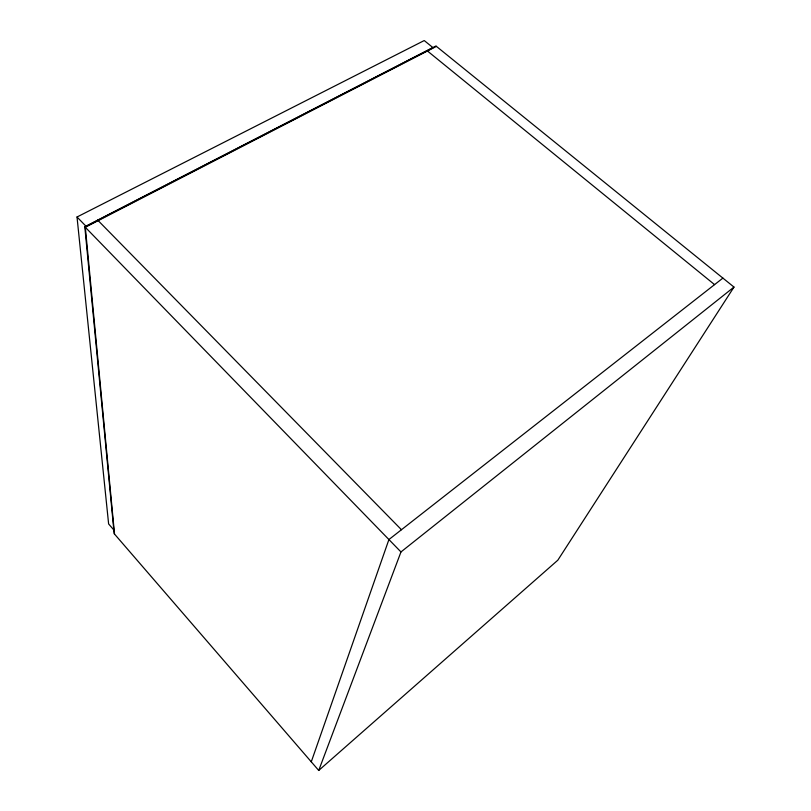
<?xml version="1.0" encoding="UTF-8"?>
<svg xmlns="http://www.w3.org/2000/svg" width="811" height="811" viewBox="0 0 811 811"><rect width="100%" height="100%" fill="white"/><g stroke="black" fill="none" stroke-linecap="round" stroke-linejoin="round"><path stroke-width="1.22" d="M311.272 761.833L388.915 539.548L722.895 278.102M318.723 770.45L400.969 551.946L733.985 287.074L435.923 45.984L84.81 226.756L114.179 533.679L318.723 770.45L557.836 560.178L733.985 287.074M436.419 46.379L85.317 227.273L114.523 534.074M77.015 217.003L424.234 40.55L433.044 47.697L86.118 226.36L77.015 217.003L108.623 523.947L114.057 530.222M426.961 50.596L714.572 284.62M97.695 220.126L401.455 529.725M84.81 226.756L400.969 551.946"/></g></svg>
